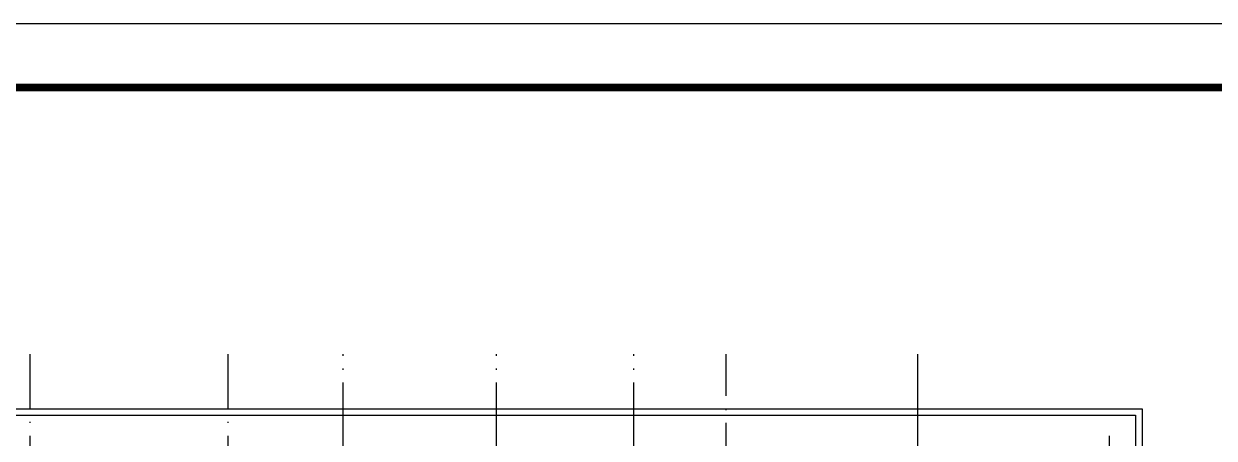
# Model space of a CAD drawing. Extents: x 154268 to 5133249, y -1832900 to 601179.
# Drawn here: x 297091 to 315731, y 530149 to 536638 of the extents above; entities that cross this region are included whole.
import ezdxf

# ---------------------------------------------------------------- set-up
doc = ezdxf.new("R2010")
doc.units = 0
doc.header["$LTSCALE"] = 1000
doc.linetypes.add('DOTE', pattern=[2.42, 2, -0.2, 0.02, -0.2])
doc.layers.add('_TSZ_PLOT_MARK', color=1, linetype='Continuous', plot=False)
for name, color, linetype in [('A-ANNO-AXIS', 94, 'Continuous'), ('A-ANNO-DOTE', 15, 'DOTE'), ('A-ANNO-TITLE', 3, 'Continuous'), ('a-pm-6#-wd$0$A-ROOF-建筑屋顶', 4, 'Continuous')]:
    doc.layers.add(name, color=color, linetype=linetype)

# ---------------------------------------------------------------- blocks, each defined once
blk = doc.blocks.new('T4zw1')
at = {"layer": 'A-ANNO-DOTE'}
for p, q in [((1584357, -2354199), (1584357, -2338823)), ((1587457, -2354199), (1587457, -2338823)), ((1589257, -2343687), (1589257, -2338823)), ((1591657, -2343687), (1591657, -2338823)), ((1593807, -2343687), (1593807, -2338823)), ((1595257, -2344316), (1595257, -2338823)), ((1598257, -2345337), (1598257, -2338823)), ((1601257, -2354199), (1601257, -2340013))]:
    blk.add_line(p, q, dxfattribs=at)

msp = doc.modelspace()

# ---------------------------------------------------------------- linework, layer by layer
at = {"layer": '_TSZ_PLOT_MARK'}
msp.add_lwpolyline([(261103.6, 477238.3), (345203.6, 477238.3), (345203.6, 536638.3), (261103.6, 536638.3)], close=True, dxfattribs=at)
at = {"layer": 'A-ANNO-TITLE'}
msp.add_lwpolyline([(261103.6, 477238.3), (345203.6, 477238.3), (345203.6, 536638.3), (261103.6, 536638.3)], close=True, dxfattribs=at)
at = {"layer": 'A-ANNO-TITLE', "const_width": 120}
msp.add_lwpolyline([(263603.6, 478238.3), (344203.6, 478238.3), (344203.6, 535638.3), (263603.6, 535638.3)], close=True, dxfattribs=at)
at = {"layer": 'a-pm-6#-wd$0$A-ROOF-建筑屋顶'}
for points in [[(296680.8, 530609.3), (314600.8, 530609.3), (314600.8, 517039.3), (268180.8, 517039.3), (268180.8, 530609.3), (286100.8, 530609.3), (286100.8, 527609.3), (296680.8, 527609.3)], [(296780.8, 530509.3), (314500.8, 530509.3), (314500.8, 517139.3), (268280.8, 517139.3), (268280.8, 530509.3), (286000.8, 530509.3), (286000.8, 527509.3), (296780.8, 527509.3)]]:
    msp.add_lwpolyline(points, close=True, dxfattribs=at)

# ---------------------------------------------------------------- block references
at = {"layer": 'A-ANNO-AXIS'}
msp.add_blockref('T4zw1', (-1287165.7, 2870286.2), dxfattribs=at)

doc.saveas('drawing.dxf')
